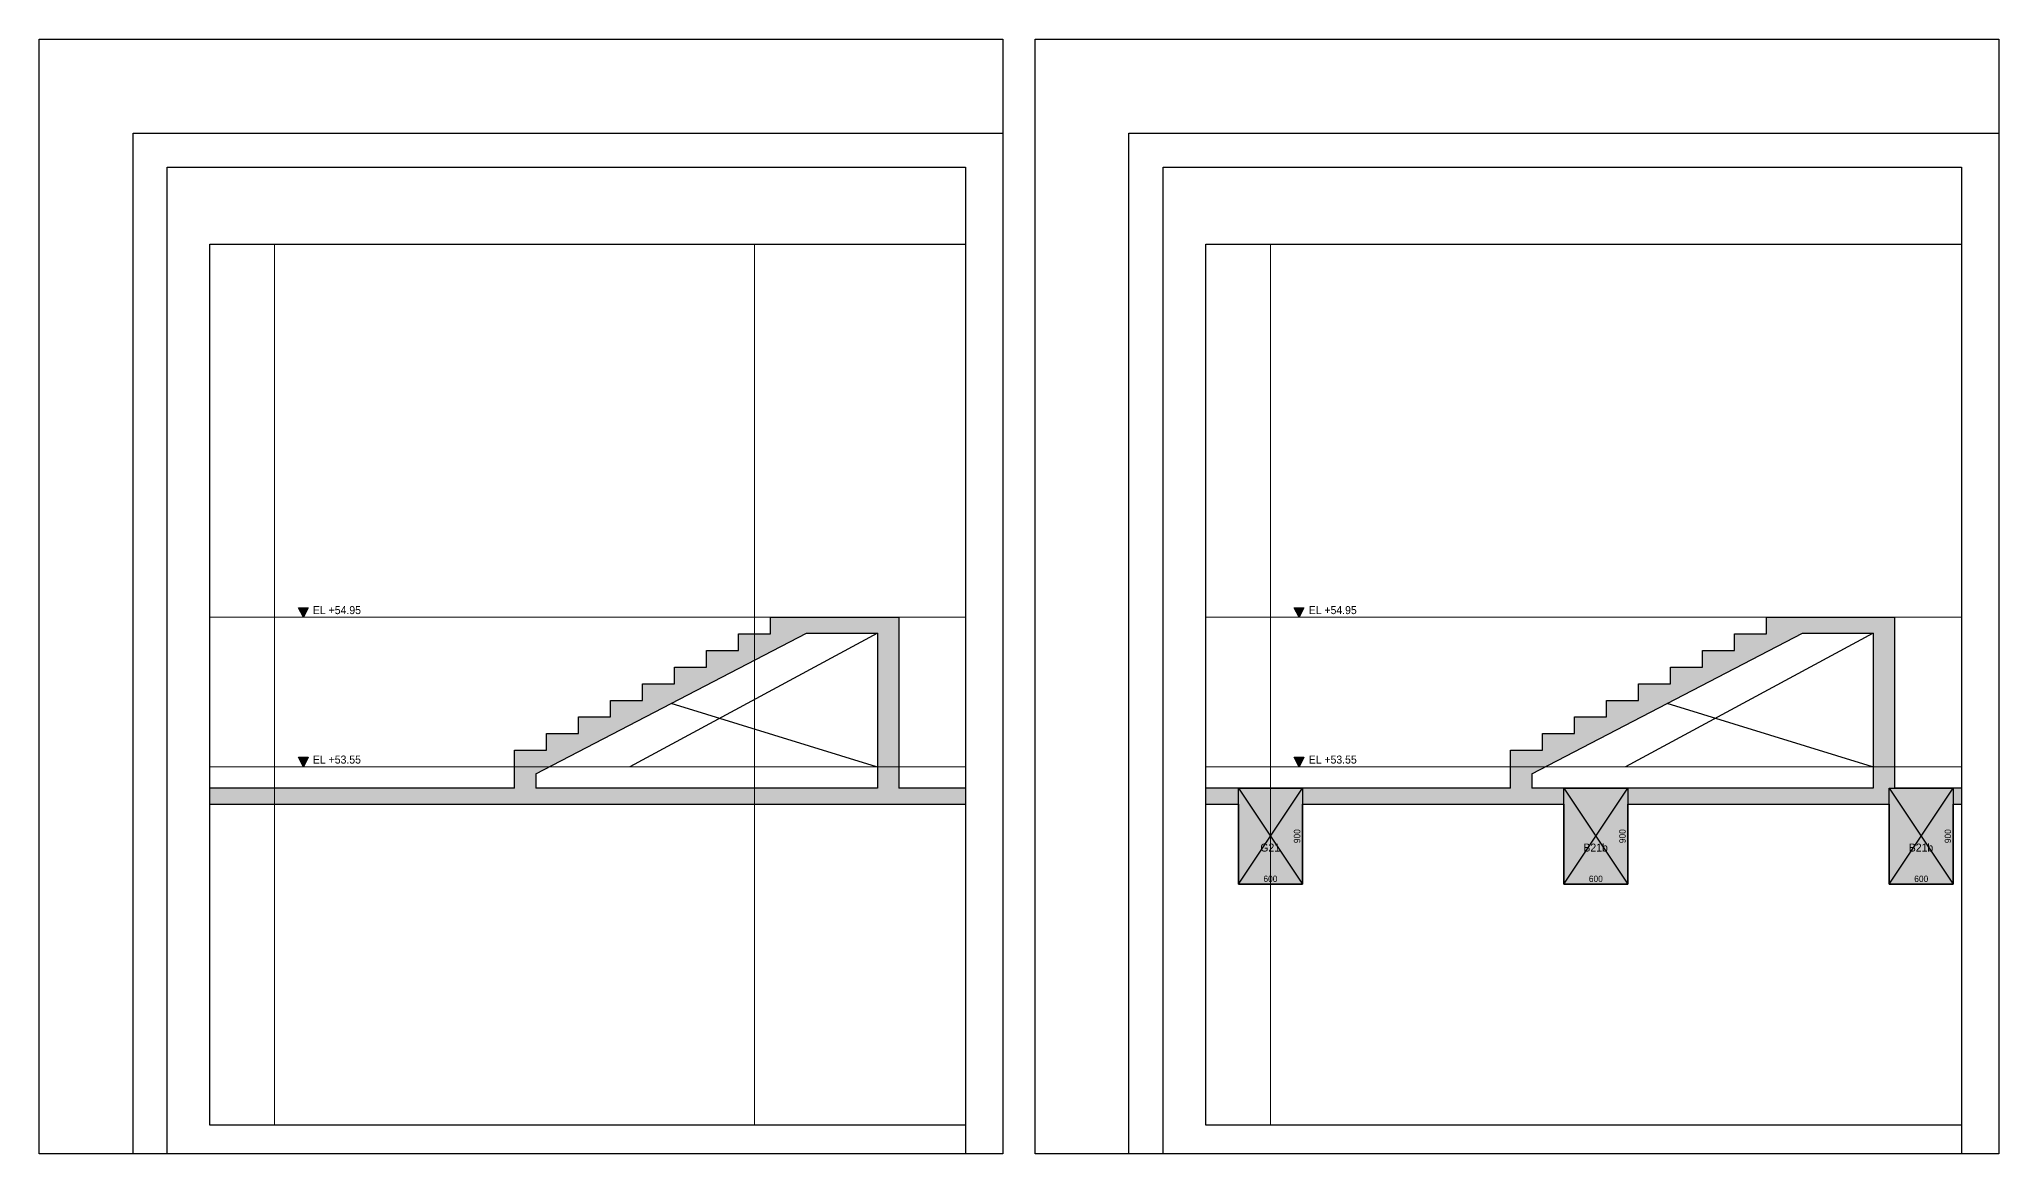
# Model space of a CAD drawing. Header units: millimetres. Extents: x 0 to 159189, y 0 to 10440.
# Drawn here: x 121950 to 140317, y 0 to 10440 of the extents above; entities that cross this region are included whole.
import ezdxf
from ezdxf.enums import TextEntityAlignment as Align

# ---------------------------------------------------------------- set-up
doc = ezdxf.new("R2010")
doc.units = ezdxf.units.MM
doc.header["$LTSCALE"] = 40
doc.linetypes.add('HID', pattern=[2.8, 1.8, -1])
doc.layers.get('Defpoints').update_dxf_attribs({"color": 161})
for name, color, linetype in [('A-CON', 2, 'Continuous'), ('OPEN', 1, 'HID'), ('구조SOLID', 253, 'Continuous')]:
    doc.layers.add(name, color=color, linetype=linetype)
doc.layers.add('AS-HIDLINE', color=205, linetype='Continuous', plot=False)
doc.layers.add('NOPLOT', color=191, linetype='Continuous', plot=False)
doc.layers.add('CEN', color=1, linetype='Continuous', lineweight=9)
doc.styles.add('Gdim', font='Dotum.ttf')
doc.dimstyles.new('G-Xdim', dxfattribs={"dimscale": 30, "dimtxt": 2, "dimasz": 1, "dimexe": 1.2, "dimexo": 1.2, "dimgap": 0, "dimtad": 1, "dimdec": 1, "dimdsep": 46, "dimlunit": 6, "dimtxsty": 'Gdim', "dimcen": 1, "dimse1": 1, "dimse2": 1, "dimsd1": 1, "dimsd2": 1, "dimclrd": 1, "dimclre": 1, "dimclrt": 256, "dimadec": 0, "dimazin": 0, "dimtfac": 1, "dimtdec": 1, "dimtix": 1, "dimtmove": 2, "dimatfit": 1, "dimfxl": 0, "dimtolj": 1, "dimlwd": -1, "dimlwe": -1, "dimarcsym": 0})

# ---------------------------------------------------------------- blocks, each defined once
blk = doc.blocks.new('A$Cd2048623')
at = {"layer": 'NOPLOT'}
for points in [[(8513, 10520), (8513, 80), (-520, 80), (-520, 10520), (8513, 10520)], [(360, 80), (360, 9640), (8513, 9640)], [(680, 80), (680, 9320), (8163, 9320), (8163, 80)], [(1080, 347), (1080, 8601), (8163, 8601), (8163, 347)]]:
    blk.add_lwpolyline(points, dxfattribs=at)
blk.add_lwpolyline([(1080, 347), (1080, 8601), (8163, 8601), (8163, 347)], close=True, dxfattribs=at)
blk = doc.blocks.new('A$C481fd194')
blk.add_hatch(color=256).paths.add_polyline_path([(375, 750), (-375, 750), (0, 0)])
blk.add_lwpolyline([(0, 0), (-375, 750), (375, 750), (0, 0)])
blk = doc.blocks.new('*D25')
at = {"layer": 'Defpoints', "color": 0, "linetype": 'Continuous', "transparency": 16777216}
for p in [(-300, -900), (300, -880), (300, -900)]:
    blk.add_point(p, dxfattribs=at)
at = {"layer": 'AS-HIDLINE', "linetype": 'Continuous', "transparency": 16777216, "insert": (0, -850), "char_height": 60, "attachment_point": 5, "style": 'Gdim'}
blk.add_mtext('\\A1;600', dxfattribs=at)
blk = doc.blocks.new('*D26')
at = {"layer": 'Defpoints', "color": 0, "linetype": 'Continuous', "transparency": 16777216}
for p in [(300, 0), (280, 0), (300, -900)]:
    blk.add_point(p, dxfattribs=at)
at = {"layer": 'AS-HIDLINE', "linetype": 'Continuous', "transparency": 16777216, "insert": (250, -450), "char_height": 60, "attachment_point": 5, "rotation": 90, "style": 'Gdim'}
blk.add_mtext('\\A1;900', dxfattribs=at)
blk = doc.blocks.new('*U12')
at = {"layer": 'AS-HIDLINE', "linetype": 'Continuous'}
for p, q in [((-300, -900), (300, 0)), ((-300, 0), (300, -900))]:
    blk.add_line(p, q, dxfattribs=at)
blk.add_lwpolyline([(-300, -900), (-300, 0), (300, 0), (300, -900)], close=True, dxfattribs=at)
dim = blk.add_linear_dim(base=(280.13, 0), p1=(300, -900), p2=(300, 0), angle=90, dimstyle='G-Xdim', override={"dimtxsty": 'Gdim'}, dxfattribs=at)
dim.commit()
dim.dimension.update_dxf_attribs({"geometry": '*D26', "text_midpoint": (250.09, -450)})
dim = blk.add_linear_dim(base=(300, -880.06), p1=(-300, -900), p2=(300, -900), dimstyle='G-Xdim', override={"dimtxsty": 'Gdim'}, dxfattribs=at)
dim.commit()
dim.dimension.update_dxf_attribs({"geometry": '*D25', "text_midpoint": (0, -850.02)})

msp = doc.modelspace()

# ---------------------------------------------------------------- hatches: boundary and pattern name
at = {"layer": '구조SOLID'}
h = msp.add_hatch(color=256, dxfattribs=at)
h.dxf.hatch_style = 1
h.paths.add_polyline_path([(130634, 3425), (130006, 3425), (130006, 5025), (128806, 5025), (128806, 4869), (128506, 4869), (128506, 4714), (128206, 4714), (128206, 4558), (127906, 4558), (127906, 4403), (127606, 4403), (127606, 4247), (127306, 4247), (127306, 4092), (127006, 4092), (127006, 3936), (126706, 3936), (126706, 3781), (126406, 3781), (126406, 3425), (123550, 3425), (123550, 3275), (130634, 3275)])
h.paths.add_polyline_path([(126606, 3425), (126606, 3560), (129143, 4875), (129806, 4875), (129806, 3425)], flags=16)
h = msp.add_hatch(color=256, dxfattribs=at)
h.dxf.hatch_style = 1
h.paths.add_polyline_path([(133790, 3275), (136240, 3275), (136240, 2525), (136840, 2525), (136840, 3275), (139290, 3275), (139290, 2525), (139890, 2525), (139890, 3275), (139967, 3275), (139967, 3425), (139340, 3425), (139340, 5025), (138140, 5025), (138140, 4869), (137840, 4869), (137840, 4714), (137540, 4714), (137540, 4558), (137240, 4558), (137240, 4403), (136940, 4403), (136940, 4247), (136640, 4247), (136640, 4092), (136340, 4092), (136340, 3936), (136040, 3936), (136040, 3781), (135740, 3781), (135740, 3425), (132884, 3425), (132884, 3275), (133190, 3275), (133190, 2525), (133790, 2525)])
h.paths.add_polyline_path([(135940, 3425), (135940, 3560), (138476, 4875), (139140, 4875), (139140, 3425)], flags=16)

# ---------------------------------------------------------------- linework, layer by layer
at = {"layer": 'A-CON'}
for p, q in [((128806, 4869), (128806, 5025)), ((128806, 5025), (130006, 5025)), ((130006, 5025), (130006, 3425)), ((138140, 4869), (138140, 5025)), ((138140, 5025), (139340, 5025)), ((139340, 5025), (139340, 3425)), ((126606, 3560), (129143, 4875)), ((128506, 4714), (128506, 4869)), ((128506, 4869), (128806, 4869)), ((129143, 4875), (129806, 4875)), ((129806, 4875), (129806, 3425)), ((135940, 3560), (138476, 4875)), ((137840, 4714), (137840, 4869)), ((137840, 4869), (138140, 4869)), ((138476, 4875), (139140, 4875)), ((139140, 4875), (139140, 3425)), ((128206, 4558), (128206, 4714)), ((128206, 4714), (128506, 4714)), ((137540, 4558), (137540, 4714)), ((137540, 4714), (137840, 4714)), ((127906, 4403), (127906, 4558)), ((127906, 4558), (128206, 4558)), ((137240, 4403), (137240, 4558)), ((137240, 4558), (137540, 4558)), ((127306, 4092), (127306, 4247)), ((127306, 4247), (127606, 4247)), ((127606, 4247), (127606, 4403)), ((127606, 4403), (127906, 4403)), ((136640, 4092), (136640, 4247)), ((136640, 4247), (136940, 4247)), ((136940, 4247), (136940, 4403)), ((136940, 4403), (137240, 4403)), ((127006, 3936), (127006, 4092)), ((127006, 4092), (127306, 4092)), ((136340, 3936), (136340, 4092)), ((136340, 4092), (136640, 4092)), ((126706, 3781), (126706, 3936)), ((126706, 3936), (127006, 3936)), ((136040, 3781), (136040, 3936)), ((136040, 3936), (136340, 3936)), ((126406, 3425), (126406, 3781)), ((126406, 3781), (126706, 3781)), ((135740, 3425), (135740, 3781)), ((135740, 3781), (136040, 3781)), ((126606, 3560), (126606, 3425)), ((135940, 3560), (135940, 3425)), ((126406, 3425), (123550, 3425)), ((129806, 3425), (126606, 3425)), ((130634, 3425), (130006, 3425)), ((135740, 3425), (132884, 3425)), ((139140, 3425), (135940, 3425)), ((139967, 3425), (139340, 3425)), ((123550, 3275), (130634, 3275)), ((132884, 3275), (133190, 3275)), ((133190, 3275, 0), (133190, 2525, 0)), ((133790, 3275), (136240, 3275)), ((133790, 2525, 0), (133790, 3275, 0)), ((136240, 3275), (136240, 2525)), ((136840, 3275), (139290, 3275)), ((136840, 2525), (136840, 3275)), ((139290, 3275), (139290, 2525)), ((139890, 3275), (139967, 3275)), ((139890, 2525), (139890, 3275)), ((133190, 2525, 0), (133790, 2525, 0)), ((136240, 2525), (136840, 2525)), ((139290, 2525), (139890, 2525))]:
    msp.add_line(p, q, dxfattribs=at)
at = {"layer": 'CEN'}
for p, q in [((124156, 8521), (124156, 267)), ((128656, 8521), (128656, 267)), ((133490, 8521), (133490, 267)), ((123550, 5025), (130634, 5025)), ((132884, 5025), (139967, 5025)), ((123550, 3625), (130634, 3625)), ((132884, 3625), (139967, 3625))]:
    msp.add_line(p, q, dxfattribs=at)
at = {"layer": 'OPEN', "linetype": 'Continuous'}
for p, q in [((129806, 4875), (127485, 3625)), ((139140, 4875), (136818, 3625)), ((129798, 3625), (127875, 4217)), ((139132, 3625), (137208, 4217))]:
    msp.add_line(p, q, dxfattribs=at)

# ---------------------------------------------------------------- block references
at = {"layer": 'AS-HIDLINE', "linetype": 'Continuous'}
for p in [(133490, 3425, 0), (136540, 3425), (139590, 3425)]:
    msp.add_blockref('*U12', p, dxfattribs=at)
at = {"layer": 'NOPLOT'}
for p in [(122470, -80), (131804, -80)]:
    msp.add_blockref('A$Cd2048623', p, dxfattribs=at)
at = {"layer": 'NOPLOT', "xscale": 0.12, "yscale": 0.12, "zscale": 0.12}
for p in [(124426, 5025), (133759, 5025), (124426, 3625), (133759, 3625)]:
    msp.add_blockref('A$C481fd194', p, dxfattribs=at)

# ---------------------------------------------------------------- texts
at = {"layer": 'AS-HIDLINE', "linetype": 'Continuous', "style": 'Gdim'}
for s, p in [('G21', (133488, 2868)), ('B21b', (136538, 2868)), ('B21b', (139588, 2868))]:
    msp.add_text(s, height=75, dxfattribs=at).set_placement(p, align=Align.MIDDLE_CENTER)
at = {"layer": 'NOPLOT', "style": 'Gdim'}
for s, p in [('EL +54.95', (124516, 5055)), ('EL +54.95', (133849, 5055)), ('EL +53.55', (124516, 3655)), ('EL +53.55', (133849, 3655))]:
    msp.add_text(s, height=75, dxfattribs=at).set_placement(p)

doc.saveas('drawing.dxf')
